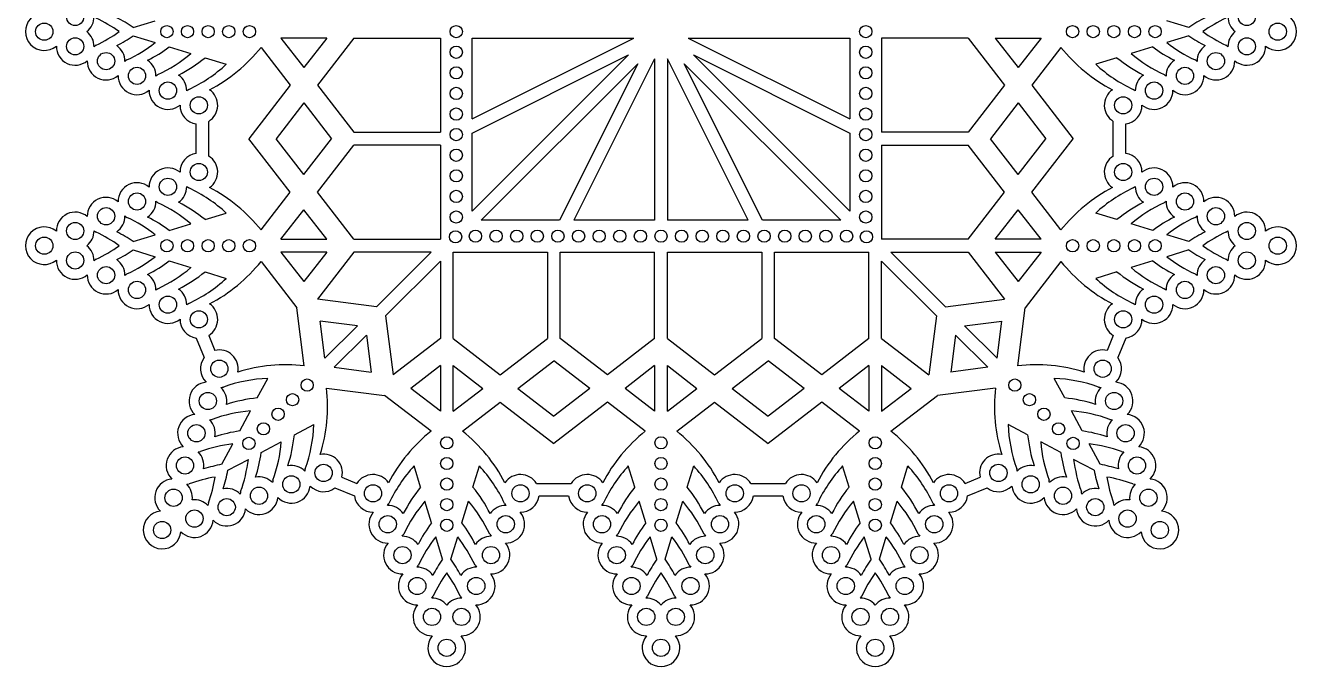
# Model space of a CAD drawing. Extents: x -355 to 325, y -219 to -8.
# Drawn here: x 126 to 324.9, y -212.6 to -112.1 of the extents above; entities that cross this region are included whole.
import ezdxf

# ---------------------------------------------------------------- set-up
doc = ezdxf.new("R2010")
doc.units = 0
doc.layers.get('0').update_dxf_attribs({"linetype": 'CONTINUOUS'})

msp = doc.modelspace()

# ---------------------------------------------------------------- linework, layer by layer
for p, q in [((142.812102, -112.444221), (146.279583, -111.384872)), ((308.078883, -112.444221), (304.611401, -111.384872)), ((142.812102, -113.765032), (146.279583, -114.824381)), ((173.120267, -114.104627), (165.959391, -114.104627)), ((165.959391, -114.104627), (169.539829, -118.738044)), ((173.120267, -114.104627), (169.539829, -118.738044)), ((177.371982, -114.104627), (171.665686, -121.4891)), ((177.371982, -114.104627), (190.907597, -114.104627)), ((190.907597, -114.104627), (190.907597, -128.873574)), ((195.907597, -114.104627), (221.209424, -114.104627)), ((195.907597, -126.75554), (221.209424, -114.104627)), ((195.907597, -126.75554), (195.907597, -114.104627)), ((229.68156, -114.104627), (254.983388, -126.75554)), ((229.68156, -114.104627), (254.983388, -114.104627)), ((254.983388, -114.104627), (254.983388, -126.75554)), ((273.519002, -114.104627), (259.983388, -114.104627)), ((259.983388, -114.104627), (259.983388, -128.873574)), ((273.519002, -114.104627), (279.225298, -121.4891)), ((277.770717, -114.104627), (281.351155, -118.738044)), ((277.770717, -114.104627), (284.931594, -114.104627)), ((284.931594, -114.104627), (281.351155, -118.738044)), ((308.078883, -113.765032), (304.611401, -114.824381)), ((148.468497, -115.493116), (151.861249, -116.529635)), ((154.078129, -117.206914), (157.399245, -118.221548)), ((162.836718, -115.565712), (167.413972, -121.4891)), ((195.907597, -128.991608), (220.380997, -116.754908)), ((195.907597, -141.228308), (220.380997, -116.754908)), ((224.445492, -117.340695), (211.794578, -142.642522)), ((224.445492, -117.340695), (224.445492, -142.642522)), ((239.096406, -142.642522), (226.445492, -117.340695)), ((226.445492, -117.340695), (226.445492, -142.642522)), ((230.509987, -116.754908), (254.983388, -141.228308)), ((230.509987, -116.754908), (254.983388, -128.991608)), ((288.054266, -115.565712), (283.477013, -121.4891)), ((296.812856, -117.206914), (293.491739, -118.221548)), ((302.422487, -115.493116), (299.029736, -116.529635)), ((197.32181, -142.642522), (221.795211, -118.169122)), ((221.795211, -118.169122), (209.55851, -142.642522)), ((241.332474, -142.642522), (229.095774, -118.169122)), ((229.095774, -118.169122), (253.569174, -142.642522)), ((167.413972, -121.4891), (160.934934, -129.873574)), ((171.665686, -121.4891), (177.371982, -128.873574)), ((279.225298, -121.4891), (273.519002, -128.873574)), ((283.477013, -121.4891), (289.956051, -129.873574)), ((169.539829, -124.240156), (165.186648, -129.873574)), ((169.539829, -124.240156), (173.893009, -129.873574)), ((281.351155, -124.240156), (276.997975, -129.873574)), ((281.351155, -124.240156), (285.704336, -129.873574)), ((154.652041, -132.588161), (154.652041, -127.158987)), ((296.238943, -132.588161), (296.238943, -127.158987)), ((152.693726, -132.179592), (152.693726, -127.567556)), ((177.371982, -128.873574), (190.907597, -128.873574)), ((195.907597, -141.228308), (195.907597, -128.991608)), ((254.983388, -128.991608), (254.983388, -141.228308)), ((273.519002, -128.873574), (259.983388, -128.873574)), ((298.197259, -132.179592), (298.197259, -127.567556)), ((167.413972, -138.258048), (160.934934, -129.873574)), ((169.539829, -135.506992), (165.186648, -129.873574)), ((169.539829, -135.506992), (173.893009, -129.873574)), ((171.665686, -138.258048), (177.371982, -130.873574)), ((190.907597, -130.873574), (177.371982, -130.873574)), ((190.907597, -130.873574), (190.907597, -145.642522)), ((259.983388, -130.873574), (273.519002, -130.873574)), ((259.983388, -130.873574), (259.983388, -145.642522)), ((279.225298, -138.258048), (273.519002, -130.873574)), ((281.351155, -135.506992), (276.997975, -129.873574)), ((281.351155, -135.506992), (285.704336, -129.873574)), ((283.477013, -138.258048), (289.956051, -129.873574)), ((162.836718, -144.181437), (167.413972, -138.258048)), ((177.371982, -145.642522), (171.665686, -138.258048)), ((273.519002, -145.642522), (279.225298, -138.258048)), ((288.054266, -144.181437), (283.477013, -138.258048)), ((165.959391, -145.642522), (169.539829, -141.009104)), ((173.120267, -145.642522), (169.539829, -141.009104)), ((277.770717, -145.642522), (281.351155, -141.009104)), ((284.931594, -145.642522), (281.351155, -141.009104)), ((148.468497, -144.254032), (151.861249, -143.217513)), ((154.078129, -142.540235), (157.399245, -141.525601)), ((209.55851, -142.642522), (197.32181, -142.642522)), ((224.445492, -142.642522), (211.794578, -142.642522)), ((239.096406, -142.642522), (226.445492, -142.642522)), ((253.569174, -142.642522), (241.332474, -142.642522)), ((296.812856, -142.540235), (293.491739, -141.525601)), ((302.422487, -144.254032), (299.029736, -143.217513)), ((142.812102, -145.982117), (146.279583, -144.922767)), ((308.078883, -145.982117), (304.611401, -144.922767)), ((165.959391, -145.642522), (173.120267, -145.642522)), ((177.371982, -145.642522), (190.907597, -145.642522)), ((273.519002, -145.642522), (259.983388, -145.642522)), ((284.931594, -145.642522), (277.770717, -145.642522)), ((142.812102, -147.302927), (146.279583, -148.362277)), ((148.468497, -149.031012), (151.861249, -150.067531)), ((162.836718, -149.103607), (168.444886, -156.361095)), ((165.959391, -147.642522), (169.539829, -152.27594)), ((173.120267, -147.642522), (165.959391, -147.642522)), ((173.120267, -147.642522), (169.539829, -152.27594)), ((177.371982, -147.642522), (171.665686, -155.026996)), ((189.493383, -147.642522), (177.371982, -147.642522)), ((180.922258, -156.213647), (189.493383, -147.642522)), ((182.336472, -157.627861), (190.907597, -149.056736)), ((190.907597, -149.056736), (190.907597, -161.178137)), ((192.907597, -161.178137), (192.907597, -147.642522)), ((192.907597, -147.642522), (207.676544, -147.642522)), ((207.676544, -147.642522), (207.676544, -161.178137)), ((209.676544, -161.178137), (209.676544, -147.642522)), ((209.676544, -147.642522), (224.445492, -147.642522)), ((224.445492, -161.178137), (224.445492, -147.642522)), ((226.445492, -161.178137), (226.445492, -147.642522)), ((226.445492, -147.642522), (241.21444, -147.642522)), ((241.21444, -147.642522), (241.21444, -161.178137)), ((243.21444, -161.178137), (243.21444, -147.642522)), ((243.21444, -147.642522), (257.983388, -147.642522)), ((257.983388, -161.178137), (257.983388, -147.642522)), ((259.983388, -161.178137), (259.983388, -149.056736)), ((268.554513, -157.627861), (259.983388, -149.056736)), ((261.397601, -147.642522), (273.519002, -147.642522)), ((269.968726, -156.213647), (261.397601, -147.642522)), ((273.519002, -147.642522), (279.225298, -155.026996)), ((277.770717, -147.642522), (281.351155, -152.27594)), ((277.770717, -147.642522), (284.931594, -147.642522)), ((284.931594, -147.642522), (281.351155, -152.27594)), ((288.054266, -149.103607), (282.446098, -156.361095)), ((302.422487, -149.031012), (299.029736, -150.067531)), ((308.078883, -147.302927), (304.611401, -148.362277)), ((154.078129, -150.744809), (157.399245, -151.759443)), ((296.812856, -150.744809), (293.491739, -151.759443)), ((180.922258, -156.213647), (171.665686, -155.026996)), ((269.968726, -156.213647), (279.225298, -155.026996)), ((169.611131, -165.458487), (168.444886, -156.361095)), ((281.279853, -165.458487), (282.446098, -156.361095)), ((172.852338, -164.283568), (172.107768, -158.475494)), ((177.915842, -159.220063), (172.107768, -158.475494)), ((182.336472, -157.627861), (183.523123, -166.884432)), ((268.554513, -157.627861), (267.367861, -166.884432)), ((272.975143, -159.220063), (278.783216, -158.475494)), ((278.038647, -164.283568), (278.783216, -158.475494)), ((152.693726, -161.105452), (153.952367, -164.14408)), ((154.652041, -160.696882), (155.626007, -163.048244)), ((177.915842, -159.220063), (172.852338, -164.283568)), ((179.330055, -160.634277), (174.266551, -165.697781)), ((179.330055, -160.634277), (180.074624, -166.44235)), ((271.560929, -160.634277), (270.81636, -166.44235)), ((271.560929, -160.634277), (276.624433, -165.697781)), ((272.975143, -159.220063), (278.038647, -164.283568)), ((296.238943, -160.696882), (295.264977, -163.048244)), ((298.197259, -161.105452), (296.938617, -164.14408)), ((190.907597, -161.178137), (183.523123, -166.884432)), ((192.907597, -161.178137), (200.292071, -166.884432)), ((200.292071, -166.884432), (207.676544, -161.178137)), ((217.061018, -166.884432), (209.676544, -161.178137)), ((224.445492, -161.178137), (217.061018, -166.884432)), ((226.445492, -161.178137), (233.829966, -166.884432)), ((233.829966, -166.884432), (241.21444, -161.178137)), ((250.598914, -166.884432), (243.21444, -161.178137)), ((257.983388, -161.178137), (250.598914, -166.884432)), ((259.983388, -161.178137), (267.367861, -166.884432)), ((203.043127, -169.01029), (208.676544, -164.657109)), ((214.309962, -169.01029), (208.676544, -164.657109)), ((236.581022, -169.01029), (242.21444, -164.657109)), ((247.847858, -169.01029), (242.21444, -164.657109)), ((174.266551, -165.697781), (180.074624, -166.44235)), ((190.907597, -165.429852), (186.274179, -169.01029)), ((190.907597, -165.429852), (190.907597, -172.590728)), ((192.907597, -172.590728), (192.907597, -165.429852)), ((192.907597, -165.429852), (197.541015, -169.01029)), ((224.445492, -165.429852), (219.812074, -169.01029)), ((224.445492, -165.429852), (224.445492, -172.590728)), ((226.445492, -172.590728), (226.445492, -165.429852)), ((226.445492, -165.429852), (231.07891, -169.01029)), ((257.983388, -165.429852), (253.34997, -169.01029)), ((257.983388, -165.429852), (257.983388, -172.590728)), ((259.983388, -165.429852), (259.983388, -172.590728)), ((259.983388, -165.429852), (264.616805, -169.01029)), ((276.624433, -165.697781), (270.81636, -166.44235)), ((162.257368, -170.49124), (163.888298, -167.425402)), ((173.091632, -168.938987), (182.189024, -170.105232)), ((190.907597, -172.590728), (186.274179, -169.01029)), ((192.907597, -172.590728), (197.541015, -169.01029)), ((203.043127, -169.01029), (208.676544, -173.36347)), ((214.309962, -169.01029), (208.676544, -173.36347)), ((224.445492, -172.590728), (219.812074, -169.01029)), ((226.445492, -172.590728), (231.07891, -169.01029)), ((236.581022, -169.01029), (242.21444, -173.36347)), ((247.847858, -169.01029), (242.21444, -173.36347)), ((257.983388, -172.590728), (253.34997, -169.01029)), ((259.983388, -172.590728), (264.616805, -169.01029)), ((277.799353, -168.938987), (268.70196, -170.105232)), ((288.633616, -170.49124), (287.002686, -167.425402)), ((189.446512, -175.7134), (182.189024, -170.105232)), ((261.444473, -175.7134), (268.70196, -170.105232)), ((159.502598, -175.669686), (161.168706, -172.537719)), ((194.368682, -175.7134), (200.292071, -171.136147)), ((200.292071, -171.136147), (208.676544, -177.615185)), ((217.061018, -171.136147), (208.676544, -177.615185)), ((222.984407, -175.7134), (217.061018, -171.136147)), ((227.906577, -175.7134), (233.829966, -171.136147)), ((233.829966, -171.136147), (242.21444, -177.615185)), ((250.598914, -171.136147), (242.21444, -177.615185)), ((256.522302, -175.7134), (250.598914, -171.136147)), ((291.388387, -175.669686), (289.722279, -172.537719)), ((168.058878, -176.292751), (171.124717, -174.661821)), ((282.832106, -176.292751), (279.766267, -174.661821)), ((156.724862, -180.891303), (158.427669, -177.690349)), ((162.880432, -179.047521), (166.012399, -177.381413)), ((288.010552, -179.047521), (284.878585, -177.381413)), ((294.166122, -180.891303), (292.463316, -177.690349)), ((157.658816, -181.825256), (160.859769, -180.12245)), ((293.232168, -181.825256), (290.031215, -180.12245)), ((175.501874, -182.924111), (177.853236, -183.898077)), ((187.805309, -184.47199), (186.790676, -181.150873)), ((196.009884, -184.47199), (197.024518, -181.150873)), ((221.343205, -184.47199), (220.328571, -181.150873)), ((229.547779, -184.47199), (230.562413, -181.150873)), ((254.8811, -184.47199), (253.866466, -181.150873)), ((263.085675, -184.47199), (264.100309, -181.150873)), ((273.037748, -183.898077), (275.38911, -182.924111)), ((174.406038, -184.597752), (177.444667, -185.856393)), ((205.961957, -183.898077), (211.391132, -183.898077)), ((239.499853, -183.898077), (244.929027, -183.898077)), ((273.446317, -185.856393), (276.484946, -184.597752)), ((189.519107, -190.081621), (188.482588, -186.68887)), ((194.296086, -190.081621), (195.332605, -186.68887)), ((206.370527, -185.856393), (210.982562, -185.856393)), ((223.057002, -190.081621), (222.020484, -186.68887)), ((227.833982, -190.081621), (228.870501, -186.68887)), ((239.908422, -185.856393), (244.520458, -185.856393)), ((256.594898, -190.081621), (255.558379, -186.68887)), ((261.371877, -190.081621), (262.408396, -186.68887)), ((191.247192, -195.738017), (190.187842, -192.270536)), ((192.568002, -195.738017), (193.627352, -192.270536)), ((224.785087, -195.738017), (223.725737, -192.270536)), ((226.105897, -195.738017), (227.165247, -192.270536)), ((258.322982, -195.738017), (257.263633, -192.270536)), ((259.643793, -195.738017), (260.703142, -192.270536))]:
    msp.add_line(p, q)
for centre, radius in [((133.750147, -110.796039), 1.348993), ((317.140838, -110.796039), 1.348993), ((128.911109, -113.104627), 1.348993), ((148.108573, -113.104627), 0.96), ((151.335392, -113.104627), 0.96), ((154.562211, -113.104627), 0.96), ((157.78903, -113.104627), 0.96), ((161.015849, -113.104627), 0.96), ((193.407597, -113.104627), 0.96), ((257.483388, -113.104627), 0.96), ((289.875136, -113.104627), 0.96), ((293.101955, -113.104627), 0.96), ((296.328774, -113.104627), 0.96), ((299.555593, -113.104627), 0.96), ((302.782412, -113.104627), 0.96), ((321.979875, -113.104627), 1.348993), ((133.750147, -115.413215), 1.348993), ((193.407597, -116.331446), 0.96), ((257.483388, -116.331446), 0.96), ((317.140838, -115.413215), 1.348993), ((138.589184, -117.721802), 1.348993), ((312.3018, -117.721802), 1.348993), ((143.428222, -120.03039), 1.348993), ((193.407597, -119.558265), 0.96), ((257.483388, -119.558265), 0.96), ((307.462762, -120.03039), 1.348993), ((148.26726, -122.338978), 1.348993), ((302.623724, -122.338978), 1.348993), ((153.106298, -124.647566), 1.348993), ((193.407597, -122.785084), 0.96), ((257.483388, -122.785084), 0.96), ((297.784687, -124.647566), 1.348993), ((193.407597, -126.011903), 0.96), ((257.483388, -126.011903), 0.96), ((193.407597, -129.238722), 0.96), ((257.483388, -129.238722), 0.96), ((193.407597, -132.465541), 0.96), ((257.483388, -132.465541), 0.96), ((153.106298, -135.099582), 1.348993), ((193.407597, -135.69236), 0.96), ((257.483388, -135.69236), 0.96), ((297.784687, -135.099582), 1.348993), ((148.26726, -137.40817), 1.348993), ((302.623724, -137.40817), 1.348993), ((143.428222, -139.716758), 1.348993), ((193.407597, -138.919179), 0.96), ((257.483388, -138.919179), 0.96), ((307.462762, -139.716758), 1.348993), ((138.589184, -142.025346), 1.348993), ((193.407597, -142.145998), 0.96), ((257.483388, -142.145998), 0.96), ((312.3018, -142.025346), 1.348993), ((133.750147, -144.333934), 1.348993), ((317.140838, -144.333934), 1.348993), ((193.292449, -145.257669), 0.96), ((196.404121, -145.142522), 0.96), ((199.63094, -145.142522), 0.96), ((202.857759, -145.142522), 0.96), ((206.084578, -145.142522), 0.96), ((209.311397, -145.142522), 0.96), ((212.538216, -145.142522), 0.96), ((215.765035, -145.142522), 0.96), ((218.991854, -145.142522), 0.96), ((222.218673, -145.142522), 0.96), ((225.445492, -145.142522), 0.96), ((228.672311, -145.142522), 0.96), ((231.89913, -145.142522), 0.96), ((235.125949, -145.142522), 0.96), ((238.352768, -145.142522), 0.96), ((241.579587, -145.142522), 0.96), ((244.806406, -145.142522), 0.96), ((248.033225, -145.142522), 0.96), ((251.260044, -145.142522), 0.96), ((254.486863, -145.142522), 0.96), ((257.598535, -145.257669), 0.96), ((128.911109, -146.642522), 1.348993), ((148.108573, -146.642522), 0.96), ((151.335392, -146.642522), 0.96), ((154.562211, -146.642522), 0.96), ((157.78903, -146.642522), 0.96), ((161.015849, -146.642522), 0.96), ((289.875136, -146.642522), 0.96), ((293.101955, -146.642522), 0.96), ((296.328774, -146.642522), 0.96), ((299.555593, -146.642522), 0.96), ((302.782412, -146.642522), 0.96), ((321.979875, -146.642522), 1.348993), ((133.750147, -148.95111), 1.348993), ((317.140838, -148.95111), 1.348993), ((138.589184, -151.259698), 1.348993), ((312.3018, -151.259698), 1.348993), ((143.428222, -153.568286), 1.348993), ((307.462762, -153.568286), 1.348993), ((148.26726, -155.876874), 1.348993), ((302.623724, -155.876874), 1.348993), ((153.106298, -158.185462), 1.348993), ((297.784687, -158.185462), 1.348993), ((156.308844, -165.917093), 1.348993), ((294.58214, -165.917093), 1.348993), ((170.063832, -168.486286), 0.96), ((280.827152, -168.486286), 0.96), ((154.519546, -170.971227), 1.348993), ((167.782127, -170.767992), 0.96), ((283.108858, -170.767992), 0.96), ((296.371438, -170.971227), 1.348993), ((165.500421, -173.049698), 0.96), ((285.390563, -173.049698), 0.96), ((152.730248, -176.025362), 1.348993), ((163.218715, -175.331403), 0.96), ((287.672269, -175.331403), 0.96), ((298.160737, -176.025362), 1.348993), ((160.93701, -177.613109), 0.96), ((191.907597, -177.53427), 0.96), ((225.445492, -177.53427), 0.96), ((258.983388, -177.53427), 0.96), ((289.953974, -177.613109), 0.96), ((150.940949, -181.079496), 1.348993), ((172.633026, -182.241275), 1.348993), ((191.907597, -180.761089), 0.96), ((225.445492, -180.761089), 0.96), ((258.983388, -180.761089), 0.96), ((278.257958, -182.241275), 1.348993), ((299.950035, -181.079496), 1.348993), ((167.578891, -184.030573), 1.348993), ((191.907597, -183.987908), 0.96), ((225.445492, -183.987908), 0.96), ((258.983388, -183.987908), 0.96), ((283.312093, -184.030573), 1.348993), ((149.151651, -186.133631), 1.348993), ((162.524757, -185.819871), 1.348993), ((180.364657, -185.443821), 1.348993), ((203.450537, -185.443821), 1.348993), ((213.902552, -185.443821), 1.348993), ((236.988432, -185.443821), 1.348993), ((247.440448, -185.443821), 1.348993), ((270.526327, -185.443821), 1.348993), ((288.366227, -185.819871), 1.348993), ((301.739333, -186.133631), 1.348993), ((157.470622, -187.609169), 1.348993), ((191.907597, -187.214727), 0.96), ((225.445492, -187.214727), 0.96), ((258.983388, -187.214727), 0.96), ((293.420362, -187.609169), 1.348993), ((152.416488, -189.398467), 1.348993), ((182.673245, -190.282859), 1.348993), ((201.141949, -190.282859), 1.348993), ((216.21114, -190.282859), 1.348993), ((234.679844, -190.282859), 1.348993), ((249.749036, -190.282859), 1.348993), ((268.217739, -190.282859), 1.348993), ((298.474497, -189.398467), 1.348993), ((147.362353, -191.187766), 1.348993), ((191.907597, -190.441546), 0.96), ((225.445492, -190.441546), 0.96), ((258.983388, -190.441546), 0.96), ((303.528631, -191.187766), 1.348993), ((184.981833, -195.121897), 1.348993), ((198.833361, -195.121897), 1.348993), ((218.519728, -195.121897), 1.348993), ((232.371256, -195.121897), 1.348993), ((252.057624, -195.121897), 1.348993), ((265.909151, -195.121897), 1.348993), ((187.290421, -199.960934), 1.348993), ((196.524773, -199.960934), 1.348993), ((220.828316, -199.960934), 1.348993), ((230.062668, -199.960934), 1.348993), ((254.366212, -199.960934), 1.348993), ((263.600563, -199.960934), 1.348993), ((189.599009, -204.799972), 1.348993), ((194.216185, -204.799972), 1.348993), ((223.136904, -204.799972), 1.348993), ((227.75408, -204.799972), 1.348993), ((256.6748, -204.799972), 1.348993), ((261.291976, -204.799972), 1.348993), ((191.907597, -209.63901), 1.348993), ((225.445492, -209.63901), 1.348993), ((258.983388, -209.63901), 1.348993)]:
    msp.add_circle(centre, radius)
for centre, radius, start, end in [((128.911109, -113.104627), 2.948993, 50.13137, 309.86863), ((133.750147, -110.796039), 2.948993, 308.478702, 0.877993), ((127.16751, -132.02046), 23.229259, 54.519259, 64.906324), ((128.846558, -132.973607), 24.829259, 55.773685, 62.645878), ((322.044427, -132.973607), 24.829259, 117.354122, 124.226315), ((323.723474, -132.02046), 23.229259, 115.093676, 125.480741), ((317.140838, -110.796039), 2.948993, 179.122007, 231.521298), ((321.979875, -113.104627), 2.948993, 230.13137, 129.86863), ((133.750147, -115.413215), 2.948993, 359.122007, 51.521298), ((127.16751, -94.188793), 23.229259, 295.093676, 305.480741), ((323.723474, -94.188793), 23.229259, 234.519259, 244.906324), ((317.140838, -115.413215), 2.948993, 128.478702, 180.877993), ((133.750147, -115.413215), 2.948993, 179.122007, 309.86863), ((138.589184, -117.721802), 2.948993, 122.170374, 129.86863), ((138.589184, -117.721802), 2.948993, 359.122007, 55.598712), ((128.846558, -93.235646), 24.829259, 297.354122, 304.226315), ((132.006548, -96.497381), 23.229259, 295.093676, 307.911395), ((318.884436, -96.497381), 23.229259, 232.088605, 244.906324), ((322.044427, -93.235646), 24.829259, 235.773685, 242.645878), ((312.3018, -117.721802), 2.948993, 124.401288, 180.877993), ((312.3018, -117.721802), 2.948993, 50.13137, 57.829626), ((317.140838, -115.413215), 2.948993, 230.13137, 0.877993), ((133.685595, -95.544234), 24.829259, 297.354122, 306.539892), ((136.845586, -98.805969), 23.229259, 295.093676, 310.271596), ((138.524633, -97.852822), 24.829259, 297.354122, 308.786343), ((143.363671, -100.16141), 24.829259, 297.354122, 321.653974), ((307.527313, -100.16141), 24.829259, 218.346026, 242.645878), ((312.366351, -97.852822), 24.829259, 231.213657, 242.645878), ((314.045398, -98.805969), 23.229259, 229.728404, 244.906324), ((317.205389, -95.544234), 24.829259, 233.460108, 242.645878), ((138.589184, -117.721802), 2.948993, 179.122007, 309.86863), ((143.428222, -120.03039), 2.948993, 122.170374, 129.86863), ((143.428222, -120.03039), 2.948993, 359.122007, 55.598712), ((141.684624, -101.114557), 23.229259, 295.093676, 312.570837), ((309.206361, -101.114557), 23.229259, 227.429163, 244.906324), ((307.462762, -120.03039), 2.948993, 124.401288, 180.877993), ((307.462762, -120.03039), 2.948993, 50.13137, 57.829626), ((312.3018, -117.721802), 2.948993, 230.13137, 0.877993), ((143.428222, -120.03039), 2.948993, 179.122007, 309.86863), ((148.26726, -122.338978), 2.948993, 122.170374, 129.86863), ((148.26726, -122.338978), 2.948993, 359.122007, 55.598712), ((302.623724, -122.338978), 2.948993, 124.401288, 180.877993), ((302.623724, -122.338978), 2.948993, 50.13137, 57.829626), ((307.462762, -120.03039), 2.948993, 230.13137, 0.877993), ((148.26726, -122.338978), 2.948993, 179.122007, 309.86863), ((153.106298, -124.647566), 2.948993, 122.170374, 129.86863), ((153.106298, -124.647566), 2.948993, 301.611705, 55.598712), ((297.784687, -124.647566), 2.948993, 124.401288, 238.388295), ((297.784687, -124.647566), 2.948993, 50.13137, 57.829626), ((302.623724, -122.338978), 2.948993, 230.13137, 0.877993), ((153.106298, -124.647566), 2.948993, 179.122007, 261.957785), ((297.784687, -124.647566), 2.948993, 278.042215, 0.877993), ((153.106298, -135.099582), 2.948993, 98.042215, 180.877993), ((153.106298, -135.099582), 2.948993, 304.401288, 58.388295), ((297.784687, -135.099582), 2.948993, 121.611705, 235.598712), ((297.784687, -135.099582), 2.948993, 359.122007, 81.957785), ((148.26726, -137.40817), 2.948993, 50.13137, 180.877993), ((302.623724, -137.40817), 2.948993, 359.122007, 129.86863), ((143.428222, -139.716758), 2.948993, 50.13137, 180.877993), ((307.462762, -139.716758), 2.948993, 359.122007, 129.86863), ((138.589184, -142.025346), 2.948993, 50.13137, 180.877993), ((148.26726, -137.40817), 2.948993, 304.401288, 0.877993), ((153.106298, -135.099582), 2.948993, 230.13137, 237.829626), ((141.684624, -158.632591), 23.229259, 47.429163, 64.906324), ((143.363671, -159.585739), 24.829259, 38.346026, 62.645878), ((307.527313, -159.585739), 24.829259, 117.354122, 141.653974), ((309.206361, -158.632591), 23.229259, 115.093676, 132.570837), ((297.784687, -135.099582), 2.948993, 302.170374, 309.86863), ((302.623724, -137.40817), 2.948993, 179.122007, 235.598712), ((312.3018, -142.025346), 2.948993, 359.122007, 129.86863), ((143.428222, -139.716758), 2.948993, 304.401288, 0.877993), ((148.26726, -137.40817), 2.948993, 230.13137, 237.829626), ((136.845586, -160.941179), 23.229259, 49.728404, 64.906324), ((138.524633, -161.894327), 24.829259, 51.213657, 62.645878), ((312.366351, -161.894327), 24.829259, 117.354122, 128.786343), ((314.045398, -160.941179), 23.229259, 115.093676, 130.271596), ((302.623724, -137.40817), 2.948993, 302.170374, 309.86863), ((307.462762, -139.716758), 2.948993, 179.122007, 235.598712), ((133.750147, -144.333934), 2.948993, 50.13137, 180.877993), ((138.589184, -142.025346), 2.948993, 304.401288, 0.877993), ((143.428222, -139.716758), 2.948993, 230.13137, 237.829626), ((132.006548, -163.249767), 23.229259, 52.088605, 64.906324), ((133.685595, -164.202915), 24.829259, 53.460108, 62.645878), ((317.205389, -164.202915), 24.829259, 117.354122, 126.539892), ((318.884436, -163.249767), 23.229259, 115.093676, 127.911395), ((307.462762, -139.716758), 2.948993, 302.170374, 309.86863), ((312.3018, -142.025346), 2.948993, 179.122007, 235.598712), ((317.140838, -144.333934), 2.948993, 359.122007, 129.86863), ((128.911109, -146.642522), 2.948993, 50.13137, 309.86863), ((133.750147, -144.333934), 2.948993, 308.478702, 0.877993), ((138.589184, -142.025346), 2.948993, 230.13137, 237.829626), ((127.16751, -165.558355), 23.229259, 54.519259, 64.906324), ((128.846558, -166.511502), 24.829259, 55.773685, 62.645878), ((322.044427, -166.511502), 24.829259, 117.354122, 124.226315), ((323.723474, -165.558355), 23.229259, 115.093676, 125.480741), ((312.3018, -142.025346), 2.948993, 302.170374, 309.86863), ((317.140838, -144.333934), 2.948993, 179.122007, 231.521298), ((321.979875, -146.642522), 2.948993, 230.13137, 129.86863), ((133.750147, -148.95111), 2.948993, 359.122007, 51.521298), ((127.16751, -127.726689), 23.229259, 295.093676, 305.480741), ((323.723474, -127.726689), 23.229259, 234.519259, 244.906324), ((317.140838, -148.95111), 2.948993, 128.478702, 180.877993), ((133.750147, -148.95111), 2.948993, 179.122007, 309.86863), ((138.589184, -151.259698), 2.948993, 122.170374, 129.86863), ((138.589184, -151.259698), 2.948993, 359.122007, 55.598712), ((128.846558, -126.773541), 24.829259, 297.354122, 304.226315), ((132.006548, -130.035277), 23.229259, 295.093676, 307.911395), ((133.685595, -129.082129), 24.829259, 297.354122, 306.539892), ((143.363671, -133.699305), 24.829259, 297.354122, 321.653974), ((307.527313, -133.699305), 24.829259, 218.346026, 242.645878), ((317.205389, -129.082129), 24.829259, 233.460108, 242.645878), ((318.884436, -130.035277), 23.229259, 232.088605, 244.906324), ((322.044427, -126.773541), 24.829259, 235.773685, 242.645878), ((312.3018, -151.259698), 2.948993, 124.401288, 180.877993), ((312.3018, -151.259698), 2.948993, 50.13137, 57.829626), ((317.140838, -148.95111), 2.948993, 230.13137, 0.877993), ((138.589184, -151.259698), 2.948993, 179.122007, 309.86863), ((143.428222, -153.568286), 2.948993, 122.170374, 129.86863), ((143.428222, -153.568286), 2.948993, 359.122007, 55.598712), ((136.845586, -132.343865), 23.229259, 295.093676, 310.271596), ((138.524633, -131.390717), 24.829259, 297.354122, 308.786343), ((312.366351, -131.390717), 24.829259, 231.213657, 242.645878), ((314.045398, -132.343865), 23.229259, 229.728404, 244.906324), ((307.462762, -153.568286), 2.948993, 124.401288, 180.877993), ((307.462762, -153.568286), 2.948993, 50.13137, 57.829626), ((312.3018, -151.259698), 2.948993, 230.13137, 0.877993), ((141.684624, -134.652453), 23.229259, 295.093676, 312.570837), ((309.206361, -134.652453), 23.229259, 227.429163, 244.906324), ((143.428222, -153.568286), 2.948993, 179.122007, 309.86863), ((148.26726, -155.876874), 2.948993, 122.170374, 129.86863), ((148.26726, -155.876874), 2.948993, 359.122007, 55.598712), ((302.623724, -155.876874), 2.948993, 124.401288, 180.877993), ((302.623724, -155.876874), 2.948993, 50.13137, 57.829626), ((307.462762, -153.568286), 2.948993, 230.13137, 0.877993), ((148.26726, -155.876874), 2.948993, 179.122007, 309.86863), ((153.106298, -158.185462), 2.948993, 122.170374, 129.86863), ((153.106298, -158.185462), 2.948993, 301.611705, 55.598712), ((297.784687, -158.185462), 2.948993, 124.401288, 238.388295), ((297.784687, -158.185462), 2.948993, 50.13137, 57.829626), ((302.623724, -155.876874), 2.948993, 230.13137, 0.877993), ((153.106298, -158.185462), 2.948993, 179.122007, 261.957785), ((297.784687, -158.185462), 2.948993, 278.042215, 0.877993), ((156.308844, -165.917093), 2.948993, 349.401288, 103.388295), ((294.58214, -165.917093), 2.948993, 76.611705, 190.598712), ((156.308844, -165.917093), 2.948993, 143.042215, 225.877993), ((294.58214, -165.917093), 2.948993, 314.122007, 36.957785), ((166.734094, -190.120497), 24.829259, 83.346026, 107.645878), ((284.15689, -190.120497), 24.829259, 72.354122, 96.653974), ((154.519546, -170.971227), 2.948993, 95.13137, 225.877993), ((156.308844, -165.917093), 2.948993, 275.13137, 282.829626), ((154.519546, -170.971227), 2.948993, 349.401288, 45.877993), ((164.872851, -190.633786), 23.229259, 92.429163, 109.906324), ((148.429621, -171.816025), 24.829259, 342.354122, 6.653974), ((302.461363, -171.816025), 24.829259, 173.346026, 197.645878), ((286.018133, -190.633786), 23.229259, 70.093676, 87.570837), ((296.371438, -170.971227), 2.948993, 134.122007, 190.598712), ((294.58214, -165.917093), 2.948993, 257.170374, 264.86863), ((296.371438, -170.971227), 2.948993, 314.122007, 84.86863), ((164.944796, -195.174632), 24.829259, 96.213657, 107.645878), ((285.946189, -195.174632), 24.829259, 72.354122, 83.786343), ((152.730248, -176.025362), 2.948993, 95.13137, 225.877993), ((163.083553, -195.687921), 23.229259, 94.728404, 109.906324), ((287.807431, -195.687921), 23.229259, 70.093676, 85.271596), ((298.160737, -176.025362), 2.948993, 314.122007, 84.86863), ((154.519546, -170.971227), 2.948993, 275.13137, 282.829626), ((152.730248, -176.025362), 2.948993, 349.401288, 45.877993), ((147.916333, -173.677267), 23.229259, 340.093676, 357.570837), ((302.974652, -173.677267), 23.229259, 182.429163, 199.906324), ((298.160737, -176.025362), 2.948993, 134.122007, 190.598712), ((296.371438, -170.971227), 2.948993, 257.170374, 264.86863), ((163.155498, -200.228767), 24.829259, 98.460108, 107.645878), ((143.375487, -173.605323), 24.829259, 342.354122, 353.786343), ((204.850813, -195.186448), 24.829259, 128.346026, 152.645878), ((178.96438, -195.186448), 24.829259, 27.354122, 51.653974), ((238.388709, -195.186448), 24.829259, 128.346026, 152.645878), ((212.502275, -195.186448), 24.829259, 27.354122, 51.653974), ((271.926604, -195.186448), 24.829259, 128.346026, 152.645878), ((246.040171, -195.186448), 24.829259, 27.354122, 51.653974), ((307.515498, -173.605323), 24.829259, 186.213657, 197.645878), ((287.735487, -200.228767), 24.829259, 72.354122, 81.539892), ((150.940949, -181.079496), 2.948993, 95.13137, 225.877993), ((150.940949, -181.079496), 2.948993, 349.401288, 45.877993), ((152.730248, -176.025362), 2.948993, 275.13137, 282.829626), ((161.294255, -200.742055), 23.229259, 97.088605, 109.906324), ((138.321352, -175.394621), 24.829259, 342.354122, 351.539892), ((142.862198, -175.466566), 23.229259, 340.093676, 355.271596), ((308.028786, -175.466566), 23.229259, 184.728404, 199.906324), ((312.569632, -175.394621), 24.829259, 188.460108, 197.645878), ((289.596729, -200.742055), 23.229259, 70.093676, 82.911395), ((299.950035, -181.079496), 2.948993, 134.122007, 190.598712), ((298.160737, -176.025362), 2.948993, 257.170374, 264.86863), ((299.950035, -181.079496), 2.948993, 314.122007, 84.86863), ((161.366199, -205.282901), 24.829259, 100.773685, 107.645878), ((137.808063, -177.255864), 23.229259, 340.093676, 352.911395), ((172.633026, -182.241275), 2.948993, 346.611705, 100.598712), ((278.257958, -182.241275), 2.948993, 79.401288, 193.388295), ((313.082921, -177.255864), 23.229259, 187.088605, 199.906324), ((289.524785, -205.282901), 24.829259, 72.354122, 79.226315), ((159.504957, -205.79619), 23.229259, 99.519259, 109.906324), ((132.753929, -179.045162), 23.229259, 340.093676, 350.480741), ((133.267218, -177.183919), 24.829259, 342.354122, 349.226315), ((162.524757, -185.819871), 2.948993, 44.122007, 100.598712), ((167.578891, -184.030573), 2.948993, 44.122007, 100.598712), ((172.633026, -182.241275), 2.948993, 167.170374, 174.86863), ((180.364657, -185.443821), 2.948993, 34.401288, 148.388295), ((203.897666, -196.865495), 23.229259, 137.429163, 154.906324), ((179.917527, -196.865495), 23.229259, 25.093676, 42.570837), ((203.450537, -185.443821), 2.948993, 31.611705, 145.598712), ((213.902552, -185.443821), 2.948993, 34.401288, 148.388295), ((237.435562, -196.865495), 23.229259, 137.429163, 154.906324), ((213.455423, -196.865495), 23.229259, 25.093676, 42.570837), ((236.988432, -185.443821), 2.948993, 31.611705, 145.598712), ((247.440448, -185.443821), 2.948993, 34.401288, 148.388295), ((270.973457, -196.865495), 23.229259, 137.429163, 154.906324), ((246.993318, -196.865495), 23.229259, 25.093676, 42.570837), ((270.526327, -185.443821), 2.948993, 31.611705, 145.598712), ((278.257958, -182.241275), 2.948993, 5.13137, 12.829626), ((283.312093, -184.030573), 2.948993, 79.401288, 135.877993), ((288.366227, -185.819871), 2.948993, 79.401288, 135.877993), ((317.623767, -177.183919), 24.829259, 190.773685, 197.645878), ((318.137056, -179.045162), 23.229259, 189.519259, 199.906324), ((291.386028, -205.79619), 23.229259, 70.093676, 80.480741), ((149.151651, -186.133631), 2.948993, 95.13137, 225.877993), ((150.940949, -181.079496), 2.948993, 275.13137, 282.829626), ((149.151651, -186.133631), 2.948993, 353.478702, 45.877993), ((157.470622, -187.609169), 2.948993, 44.122007, 100.598712), ((167.578891, -184.030573), 2.948993, 167.170374, 174.86863), ((167.578891, -184.030573), 2.948993, 224.122007, 354.86863), ((172.633026, -182.241275), 2.948993, 224.122007, 306.957785), ((207.159401, -200.025486), 24.829259, 141.213657, 152.645878), ((176.655792, -200.025486), 24.829259, 27.354122, 38.786343), ((240.697297, -200.025486), 24.829259, 141.213657, 152.645878), ((210.193688, -200.025486), 24.829259, 27.354122, 38.786343), ((274.235192, -200.025486), 24.829259, 141.213657, 152.645878), ((243.731583, -200.025486), 24.829259, 27.354122, 38.786343), ((278.257958, -182.241275), 2.948993, 233.042215, 315.877993), ((283.312093, -184.030573), 2.948993, 185.13137, 315.877993), ((283.312093, -184.030573), 2.948993, 5.13137, 12.829626), ((293.420362, -187.609169), 2.948993, 79.401288, 135.877993), ((301.739333, -186.133631), 2.948993, 134.122007, 186.521298), ((299.950035, -181.079496), 2.948993, 257.170374, 264.86863), ((301.739333, -186.133631), 2.948993, 314.122007, 84.86863), ((152.416488, -189.398467), 2.948993, 44.122007, 96.521298), ((157.470622, -187.609169), 2.948993, 167.170374, 174.86863), ((162.524757, -185.819871), 2.948993, 167.170374, 174.86863), ((162.524757, -185.819871), 2.948993, 224.122007, 354.86863), ((180.364657, -185.443821), 2.948993, 188.042215, 270.877993), ((180.364657, -185.443821), 2.948993, 320.13137, 327.829626), ((206.206254, -201.704533), 23.229259, 139.728404, 154.906324), ((177.608939, -201.704533), 23.229259, 25.093676, 40.271596), ((203.450537, -185.443821), 2.948993, 212.170374, 219.86863), ((203.450537, -185.443821), 2.948993, 269.122007, 351.957785), ((213.902552, -185.443821), 2.948993, 188.042215, 270.877993), ((213.902552, -185.443821), 2.948993, 320.13137, 327.829626), ((239.744149, -201.704533), 23.229259, 139.728404, 154.906324), ((211.146835, -201.704533), 23.229259, 25.093676, 40.271596), ((236.988432, -185.443821), 2.948993, 212.170374, 219.86863), ((236.988432, -185.443821), 2.948993, 269.122007, 351.957785), ((247.440448, -185.443821), 2.948993, 188.042215, 270.877993), ((247.440448, -185.443821), 2.948993, 320.13137, 327.829626), ((273.282045, -201.704533), 23.229259, 139.728404, 154.906324), ((244.68473, -201.704533), 23.229259, 25.093676, 40.271596), ((270.526327, -185.443821), 2.948993, 212.170374, 219.86863), ((270.526327, -185.443821), 2.948993, 269.122007, 351.957785), ((288.366227, -185.819871), 2.948993, 185.13137, 315.877993), ((288.366227, -185.819871), 2.948993, 5.13137, 12.829626), ((293.420362, -187.609169), 2.948993, 5.13137, 12.829626), ((298.474497, -189.398467), 2.948993, 83.478702, 135.877993), ((147.362353, -191.187766), 2.948993, 95.13137, 354.86863), ((157.470622, -187.609169), 2.948993, 224.122007, 354.86863), ((182.673245, -190.282859), 2.948993, 140.13137, 270.877993), ((182.673245, -190.282859), 2.948993, 34.401288, 90.877993), ((201.141949, -190.282859), 2.948993, 89.122007, 145.598712), ((201.141949, -190.282859), 2.948993, 269.122007, 39.86863), ((216.21114, -190.282859), 2.948993, 140.13137, 270.877993), ((216.21114, -190.282859), 2.948993, 34.401288, 90.877993), ((234.679844, -190.282859), 2.948993, 89.122007, 145.598712), ((234.679844, -190.282859), 2.948993, 269.122007, 39.86863), ((249.749036, -190.282859), 2.948993, 140.13137, 270.877993), ((249.749036, -190.282859), 2.948993, 34.401288, 90.877993), ((268.217739, -190.282859), 2.948993, 89.122007, 145.598712), ((268.217739, -190.282859), 2.948993, 269.122007, 39.86863), ((293.420362, -187.609169), 2.948993, 185.13137, 315.877993), ((303.528631, -191.187766), 2.948993, 185.13137, 84.86863), ((152.416488, -189.398467), 2.948993, 224.122007, 354.86863), ((209.467989, -204.864523), 24.829259, 143.460108, 152.645878), ((174.347204, -204.864523), 24.829259, 27.354122, 36.539892), ((243.005885, -204.864523), 24.829259, 143.460108, 152.645878), ((207.8851, -204.864523), 24.829259, 27.354122, 36.539892), ((276.54378, -204.864523), 24.829259, 143.460108, 152.645878), ((241.422995, -204.864523), 24.829259, 27.354122, 36.539892), ((298.474497, -189.398467), 2.948993, 185.13137, 315.877993), ((182.673245, -190.282859), 2.948993, 320.13137, 327.829626), ((184.981833, -195.121897), 2.948993, 34.401288, 90.877993), ((208.514842, -206.543571), 23.229259, 142.088605, 154.906324), ((175.300351, -206.543571), 23.229259, 25.093676, 37.911395), ((198.833361, -195.121897), 2.948993, 89.122007, 145.598712), ((201.141949, -190.282859), 2.948993, 212.170374, 219.86863), ((216.21114, -190.282859), 2.948993, 320.13137, 327.829626), ((218.519728, -195.121897), 2.948993, 34.401288, 90.877993), ((242.052737, -206.543571), 23.229259, 142.088605, 154.906324), ((208.838247, -206.543571), 23.229259, 25.093676, 37.911395), ((232.371256, -195.121897), 2.948993, 89.122007, 145.598712), ((234.679844, -190.282859), 2.948993, 212.170374, 219.86863), ((249.749036, -190.282859), 2.948993, 320.13137, 327.829626), ((252.057624, -195.121897), 2.948993, 34.401288, 90.877993), ((275.590633, -206.543571), 23.229259, 142.088605, 154.906324), ((242.376142, -206.543571), 23.229259, 25.093676, 37.911395), ((265.909151, -195.121897), 2.948993, 89.122007, 145.598712), ((268.217739, -190.282859), 2.948993, 212.170374, 219.86863), ((184.981833, -195.121897), 2.948993, 140.13137, 270.877993), ((198.833361, -195.121897), 2.948993, 269.122007, 39.86863), ((218.519728, -195.121897), 2.948993, 140.13137, 270.877993), ((232.371256, -195.121897), 2.948993, 269.122007, 39.86863), ((252.057624, -195.121897), 2.948993, 140.13137, 270.877993), ((265.909151, -195.121897), 2.948993, 269.122007, 39.86863), ((184.981833, -195.121897), 2.948993, 320.13137, 327.829626), ((211.776577, -209.703561), 24.829259, 145.773685, 152.645878), ((172.038616, -209.703561), 24.829259, 27.354122, 34.226315), ((198.833361, -195.121897), 2.948993, 212.170374, 219.86863), ((218.519728, -195.121897), 2.948993, 320.13137, 327.829626), ((245.314473, -209.703561), 24.829259, 145.773685, 152.645878), ((205.576512, -209.703561), 24.829259, 27.354122, 34.226315), ((232.371256, -195.121897), 2.948993, 212.170374, 219.86863), ((252.057624, -195.121897), 2.948993, 320.13137, 327.829626), ((278.852368, -209.703561), 24.829259, 145.773685, 152.645878), ((239.114407, -209.703561), 24.829259, 27.354122, 34.226315), ((265.909151, -195.121897), 2.948993, 212.170374, 219.86863), ((187.290421, -199.960934), 2.948993, 140.13137, 270.877993), ((187.290421, -199.960934), 2.948993, 34.401288, 90.877993), ((210.82343, -211.382608), 23.229259, 144.519259, 154.906324), ((172.991764, -211.382608), 23.229259, 25.093676, 35.480741), ((196.524773, -199.960934), 2.948993, 89.122007, 145.598712), ((196.524773, -199.960934), 2.948993, 269.122007, 39.86863), ((220.828316, -199.960934), 2.948993, 140.13137, 270.877993), ((220.828316, -199.960934), 2.948993, 34.401288, 90.877993), ((244.361325, -211.382608), 23.229259, 144.519259, 154.906324), ((206.529659, -211.382608), 23.229259, 25.093676, 35.480741), ((230.062668, -199.960934), 2.948993, 89.122007, 145.598712), ((230.062668, -199.960934), 2.948993, 269.122007, 39.86863), ((254.366212, -199.960934), 2.948993, 140.13137, 270.877993), ((254.366212, -199.960934), 2.948993, 34.401288, 90.877993), ((277.899221, -211.382608), 23.229259, 144.519259, 154.906324), ((240.067554, -211.382608), 23.229259, 25.093676, 35.480741), ((263.600563, -199.960934), 2.948993, 89.122007, 145.598712), ((263.600563, -199.960934), 2.948993, 269.122007, 39.86863), ((189.599009, -204.799972), 2.948993, 140.13137, 270.877993), ((187.290421, -199.960934), 2.948993, 320.13137, 327.829626), ((189.599009, -204.799972), 2.948993, 38.478702, 90.877993), ((194.216185, -204.799972), 2.948993, 89.122007, 141.521298), ((196.524773, -199.960934), 2.948993, 212.170374, 219.86863), ((194.216185, -204.799972), 2.948993, 269.122007, 39.86863), ((223.136904, -204.799972), 2.948993, 140.13137, 270.877993), ((220.828316, -199.960934), 2.948993, 320.13137, 327.829626), ((223.136904, -204.799972), 2.948993, 38.478702, 90.877993), ((227.75408, -204.799972), 2.948993, 89.122007, 141.521298), ((230.062668, -199.960934), 2.948993, 212.170374, 219.86863), ((227.75408, -204.799972), 2.948993, 269.122007, 39.86863), ((256.6748, -204.799972), 2.948993, 140.13137, 270.877993), ((254.366212, -199.960934), 2.948993, 320.13137, 327.829626), ((256.6748, -204.799972), 2.948993, 38.478702, 90.877993), ((261.291976, -204.799972), 2.948993, 89.122007, 141.521298), ((263.600563, -199.960934), 2.948993, 212.170374, 219.86863), ((261.291976, -204.799972), 2.948993, 269.122007, 39.86863), ((191.907597, -209.63901), 2.948993, 140.13137, 39.86863), ((225.445492, -209.63901), 2.948993, 140.13137, 39.86863), ((258.983388, -209.63901), 2.948993, 140.13137, 39.86863)]:
    msp.add_arc(centre, radius, start, end)

doc.saveas('drawing.dxf')
